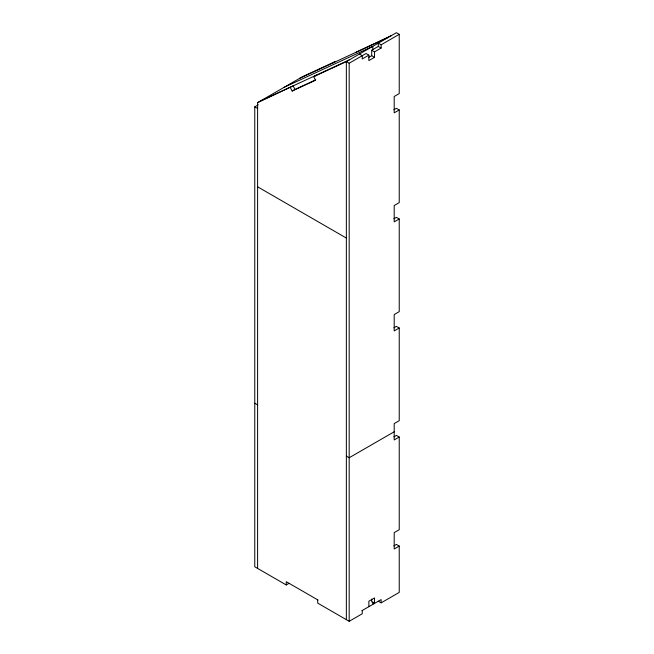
<?xml version="1.0" encoding="UTF-8"?>
<svg xmlns="http://www.w3.org/2000/svg" width="654" height="654" viewBox="0 0 654 654"><rect width="100%" height="100%" fill="white"/><g stroke="black" fill="none" stroke-linecap="round" stroke-linejoin="round"><path stroke-width="0.98" d="M257.602 568.424L257.602 102.629L302.606 76.649L335.289 61.533L332.461 63.168M346.358 619.665L346.358 61.59L396.398 32.7L399.234 34.335L399.234 93.587L394.198 96.498L394.198 112.848L399.234 109.946L399.234 202.617L394.198 205.528L394.198 221.878L399.234 218.976L399.234 311.647L394.198 314.558L394.198 330.916L399.234 328.006L399.234 420.686L394.198 423.588L394.198 439.946L399.234 437.036L399.234 529.715L394.198 532.618L394.198 548.976L399.234 546.065L399.234 592.41L381.135 602.857L378.306 601.222M289.076 583.319L286.239 584.954L254.766 566.781L254.766 106.847L258.248 104.836M257.602 102.629L293.115 85.887L295.011 89.41L315.702 79.845M290.286 87.522L292.174 91.045L315.571 80.229L313.675 76.706L316.503 75.071M355.85 52.353L391.37 35.61M292.174 91.045L295.011 89.41M313.675 76.706L346.358 61.59L349.187 63.225L366.027 53.505L368.864 55.14L368.864 60.593L374.529 57.323L374.529 51.87L381.135 48.053L381.135 44.783L399.234 34.335M368.455 57.56L371.693 55.688L371.693 50.235L378.306 46.418L381.135 48.053M368.864 55.14L362.251 58.958L362.251 55.688L359.422 54.053M393.88 109.758L396.398 108.302L399.234 109.946M393.88 218.788L396.398 217.341L399.234 218.976M393.88 327.826L396.398 326.371L399.234 328.006M394.198 431.771L349.187 457.751L346.358 456.116M393.88 436.856L396.398 435.401L399.234 437.036M393.88 545.886L396.398 544.43L399.234 546.065M361.924 610.673L381.135 599.587L381.135 602.857M317.713 599.857L317.713 603.127L349.187 621.3L362.251 613.763L362.251 610.484M299.777 78.284L388.533 37.245M284.04 87.366L372.796 46.328L372.796 49.598M260.431 100.994L349.187 59.955M381.135 44.783L378.306 43.148L378.306 46.418M371.693 50.235L374.529 51.87M371.693 55.688L374.529 57.323M254.766 106.847L257.602 108.482M257.602 186.807L346.358 238.056M254.766 403.24L257.602 404.875M317.926 599.98L286.239 581.684L286.239 584.954M372.796 601.95L372.796 604.402M371.693 599.039L371.693 601.762L374.529 603.397L374.529 597.952L368.864 601.222L368.864 606.675M349.187 63.225L349.187 621.3"/></g></svg>
